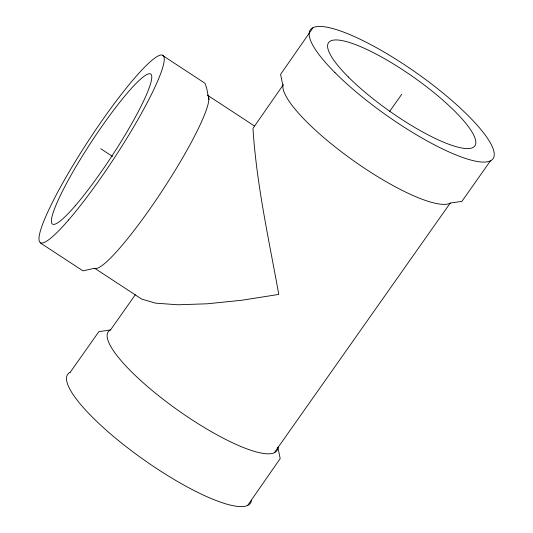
<?xml version="1.0" encoding="UTF-8"?>
<svg xmlns="http://www.w3.org/2000/svg" width="533" height="533" viewBox="0 0 533 533"><rect width="100%" height="100%" fill="white"/><g stroke="black" fill="none" stroke-linecap="round" stroke-linejoin="round"><path stroke-width="0.8" d="M283.403 84.594L252.955 128.413C256.553 184.345 268.832 239.357 278.779 294.416L241.769 300.246L207.39 303.783L177.989 304.776L155.563 303.164L141.645 299.053L94.687 268.266L82.921 270.844L40.488 243.028M70.176 372.367L98.878 331.633L110.518 329.96L135.322 294.756M312.898 27.889L280.591 74.387L282.943 85.853M389.396 111.783L401.749 94.261M274.508 452.464L450.252 203.04L461.898 201.367L490.6 160.633M247.878 505.111L280.185 458.613L277.833 447.147M162.538 55.432L204.965 83.255L206.651 88.045L208.903 99.531M207.344 95.107L254.308 125.895M100.737 148.72L112.503 156.436M450.358 203.12A103.169 23.958 35.2 0 1 355.484 162.085A103.169 23.958 35.2 0 1 282.816 85.773M277.959 447.227A103.169 23.958 35.2 0 1 179.741 411.509A103.169 23.958 35.2 0 1 110.418 329.88M208.616 96.593A103.322 14.358 -56.8 0 1 160.733 193.033A103.322 14.358 -56.8 0 1 94.687 268.266M251.516 500.28A111.783 25.957 35.2 0 1 143.863 459.806A111.783 25.957 35.2 0 1 70.07 372.287M348.296 76.952A89.531 20.787 35.2 0 0 472.991 147.481A89.531 20.787 35.2 0 0 383.953 58.35A89.531 20.787 35.2 0 0 348.296 76.952M75.186 205.851A89.657 12.459 -56.8 0 0 151.745 77.938A89.657 12.459 -56.8 0 0 77.605 163.898A89.657 12.459 -56.8 0 0 75.186 205.851M68.644 219.916A111.937 15.557 -56.8 0 0 164.224 60.229A111.937 15.557 -56.8 0 0 71.669 167.542A111.937 15.557 -56.8 0 0 68.644 219.916M335.01 72.655A111.783 25.957 35.2 0 0 490.706 160.713A111.783 25.957 35.2 0 0 379.523 49.416A111.783 25.957 35.2 0 0 335.01 72.655"/></g></svg>
